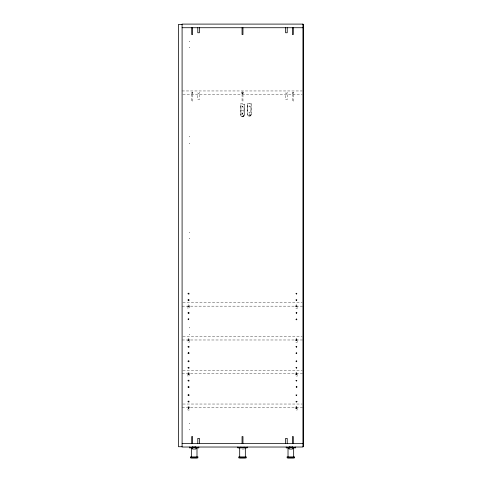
<?xml version="1.0" encoding="UTF-8"?>
<svg xmlns="http://www.w3.org/2000/svg" width="482" height="482" viewBox="0 0 482 482"><rect width="100%" height="100%" fill="white"/><g stroke="black" fill="none" stroke-linecap="round" stroke-linejoin="round"><path stroke-width="0.36" stroke-dasharray="2.41 1.81" d="M244.073 111.89L244.073 106.42M250.947 111.378L250.947 105.907M240.952 106.42L240.952 111.89M247.82 105.907L247.82 111.378M188.546 373.616C186.835 374.695 190.221 374.695 188.546 373.616C186.823 374.779 190.318 374.641 188.48 373.622M296.761 338.774L295.996 338.882L295.978 339.991M295.978 407.658L295.996 406.549L296.761 406.44M188.546 312.396C186.829 313.463 190.233 313.511 188.546 312.396C186.835 313.475 190.239 313.499 188.534 312.396M189.077 352.643C187.498 351.517 187.504 354.836 189.077 353.71M188.546 360.729C190.227 361.831 186.835 361.813 188.54 360.729C190.233 361.831 186.829 361.813 188.546 360.729M188.546 380.063C190.227 381.166 186.835 381.148 188.54 380.063C190.233 381.166 186.829 381.142 188.546 380.063M189.077 387.546C187.498 388.673 187.498 385.353 189.077 386.474M188.546 394.559C190.227 395.668 186.835 395.644 188.54 394.559C190.233 395.662 186.829 395.644 188.546 394.559M244.073 114.728C244.145 116.734 240.873 116.734 240.952 114.728L240.952 104.202L244.073 104.202L244.073 114.728A1.56 1.56 0 0 1 242.512 116.289A1.56 1.56 0 0 1 240.952 114.728M244.476 114.728C244.567 117.246 240.452 117.246 240.548 114.728L240.548 103.799L244.476 103.799L244.476 114.728A1.964 1.964 0 0 1 242.512 116.692A1.964 1.964 0 0 1 240.548 114.728M250.947 114.216C251.02 116.222 247.748 116.222 247.82 114.216L247.82 103.696L250.947 103.696L250.947 114.216A1.56 1.56 0 0 1 249.381 115.776A1.56 1.56 0 0 1 247.82 114.216M251.345 114.216C251.441 116.74 247.326 116.74 247.423 114.216L247.423 103.293L251.345 103.293L251.345 114.216A1.964 1.964 0 0 1 249.381 116.18A1.964 1.964 0 0 1 247.423 114.216M295.996 293.436C296.792 295.394 297.28 291.887 295.978 293.556C297.123 295.092 296.966 292.206 296.05 293.303M296.99 312.896C295.683 314.583 296.189 311.059 296.966 313.035C295.454 314.198 296.382 311.444 296.972 312.776M295.978 395.065C297.28 393.378 296.785 396.903 296.002 394.927C297.514 393.764 296.587 396.517 295.996 395.192M296.972 401.639C296.177 399.68 295.689 403.187 296.99 401.518C295.912 399.807 295.882 403.199 296.984 401.518M297.243 401.512C295.062 404.211 295.737 398.855 297.213 401.313M189.022 306.588C188.191 304.787 187.829 307.805 188.968 306.709M188.546 305.95C186.835 307.094 190.306 306.938 188.48 305.956M188.076 407.754L188.661 408.441L188.938 407.652L188.076 407.754L188.98 407.706L188.595 408.453L188.107 407.7L189.143 407.645L189.167 410.062L187.956 410.074L187.932 407.658L189.143 407.645L188.54 407.652M296.05 373.863L296.544 374.622L296.924 373.875L296.05 373.863L297.087 373.815L297.111 376.231L295.9 376.243L295.876 373.827L297.087 373.815M296.544 408.453C298.045 406.85 294.61 408.061 296.731 408.393C297.755 406.808 294.737 407.929 296.611 408.441M188.143 339.973L188.534 340.792L188.974 340.039L188.143 339.973L189.143 339.979L189.167 342.395L187.956 342.407L187.932 339.991L189.143 339.979L188.54 339.985M296.093 306.142C295.568 306.793 296.864 307.341 296.984 306.528C295.406 304.937 298.045 306.932 297.111 308.558L295.9 308.57L295.876 306.154L297.087 306.142M296.093 339.973C295.574 340.623 296.864 341.184 296.984 340.358C295.412 338.774 298.039 340.762 297.111 342.395L295.9 342.407L295.876 339.991L297.087 339.979M189.071 294.098L189.071 293.032M189.071 300.545L189.071 299.473M189.071 313.433L189.071 312.366M189.071 347.263L189.071 346.197M189.071 353.71L189.071 352.643M189.071 361.765L189.071 360.699M189.071 368.212L189.071 367.139M189.071 381.099L189.071 380.033M189.071 387.546L189.071 386.474M189.071 395.602L189.071 394.529M189.071 402.042L189.071 400.976M189.077 294.098C187.498 295.225 187.504 291.905 189.077 293.032M189.077 300.545C187.498 301.666 187.504 298.352 189.077 299.473M189.077 313.433C187.498 314.559 187.504 311.239 189.077 312.366M189.077 318.807C186.112 318.162 189.715 321.771 189.071 318.807M189.077 347.263C187.498 348.39 187.504 345.07 189.077 346.197M189.077 361.765C187.498 362.892 187.504 359.572 189.077 360.699M189.077 368.212C187.498 369.339 187.504 366.019 189.077 367.139M189.077 381.099C187.498 382.226 187.504 378.906 189.077 380.033M189.077 395.602C187.498 396.728 187.504 393.408 189.077 394.529M189.077 402.042C187.498 403.169 187.504 399.849 189.077 400.976M296.544 306.95C298.081 305.576 294.677 306.197 296.611 306.944M296.544 340.786C298.081 339.388 294.671 340.033 296.611 340.774M296.544 374.622C298.087 373.267 294.683 373.875 296.611 374.61M188.54 293.062C186.841 294.141 190.227 294.171 188.546 293.062C190.227 294.171 186.829 294.134 188.546 293.062M188.54 299.503C186.841 300.581 190.227 300.617 188.546 299.503C190.227 300.617 186.829 300.581 188.546 299.503M188.54 318.837C186.841 319.915 190.227 319.946 188.546 318.837C190.227 319.952 186.829 319.915 188.546 318.837M188.54 346.227C186.841 347.305 190.227 347.335 188.546 346.227C190.227 347.341 186.829 347.305 188.546 346.227M188.54 352.673C186.841 353.752 190.227 353.782 188.546 352.673C190.227 353.782 186.829 353.746 188.546 352.673M188.54 367.176C186.841 368.248 190.227 368.284 188.546 367.176C190.227 368.284 186.829 368.248 188.546 367.176M188.54 386.504C186.841 387.582 190.227 387.618 188.546 386.504C190.227 387.618 186.829 387.582 188.546 386.504M188.54 401.006C186.841 402.084 190.227 402.115 188.546 401.006C190.227 402.115 186.829 402.078 188.546 401.006M188.546 339.786C186.841 340.955 190.288 340.78 188.48 339.786M188.54 306.148L189.143 306.142L189.167 308.558L187.956 308.57L187.932 306.154L189.143 306.142L188.137 306.154M188.54 373.821L189.143 373.815L189.167 376.231L187.956 376.243L187.932 373.827L189.143 373.815L188.137 373.821M297.087 407.645L295.876 407.658L295.9 410.074L297.111 410.062L297.087 407.645L296.081 407.658M296.761 304.937L295.996 305.046L295.978 306.154M188.335 306.456L188.739 306.45M187.938 306.66L189.143 306.648M296.279 306.456L296.689 306.45M295.882 306.66L297.093 306.648M188.335 340.286L188.739 340.286M187.938 340.497L189.143 340.485M296.279 340.286L296.689 340.286M295.882 340.497L297.093 340.485M296.761 372.61L295.996 372.719L295.978 373.821M188.335 374.122L188.739 374.116M187.938 374.327L189.143 374.315M296.279 374.122L296.689 374.116M295.882 374.327L297.093 374.315M188.335 407.959L188.739 407.953M187.938 408.164L189.143 408.152M296.279 407.959L296.689 407.953M295.882 408.164L297.093 408.152M182.094 90.959L302.178 90.959M182.841 94.586L241.386 94.586M242.133 94.586L302.178 94.586M249.182 114.216L249.586 114.216M242.307 114.728L242.711 114.728M182.841 302.527L302.178 302.527M182.094 306.154L302.931 306.154M182.841 336.364L302.178 336.364M182.094 339.985L302.931 339.985M182.841 370.194L302.178 370.194M182.094 373.821L302.931 373.821M182.841 404.03L302.178 404.03M182.094 407.658L302.931 407.658M296.767 304.937L296.984 306.148M296.767 338.774L296.984 339.979M296.767 372.61L296.984 373.815M296.767 406.44L296.984 407.645M296.617 318.855C294.815 319.693 297.846 320.048 296.737 318.903C297.659 320.705 294.719 318.994 296.743 318.909M296.285 387.739C299.467 386.353 294.116 385.576 296.111 387.667M296.05 300.262C298.003 301.087 295.858 298.262 296.123 300.358C298.009 300.678 295.894 298.665 296.002 300.141M296.05 380.816C298.003 381.642 295.858 378.816 296.123 380.919C298.009 381.232 295.894 379.22 296.002 380.696M296.484 306.251L296.49 306.757M296.484 340.087L296.49 340.587M296.484 373.918L296.49 374.424M296.484 407.754L296.49 408.254M189.04 306.148C190.022 304.491 187.022 304.534 188.034 306.154M189.04 339.979C189.986 338.352 187.034 338.346 188.034 339.991M188.534 306.251L188.54 306.757M189.04 373.815C189.992 372.194 187.022 372.17 188.034 373.821M188.534 340.087L188.54 340.587M189.04 407.645C189.992 406.001 187.04 406.037 188.034 407.658M188.534 373.918L188.54 374.424M188.534 407.754L188.54 408.254M293.309 94.586L293.309 101.437L292.405 101.437L292.405 94.586M287.218 94.586L287.218 99.623L285.609 99.623L285.609 94.586M249.381 114.017L249.381 114.421M242.964 94.586L242.964 101.437L242.054 101.437L242.054 94.586M242.512 114.523L242.512 114.927M241 114.728L241 111.704A1.512 1.512 0 0 1 242.512 110.197A1.512 1.512 0 0 1 244.019 111.704M199.409 94.586L199.409 99.623L197.801 99.623L197.801 94.586M192.613 94.586L192.613 101.437L191.709 101.437L191.709 94.586M244.35 448.863A0.603 0.603 0 0 1 243.922 449.037L241.102 449.037A0.603 0.603 0 0 1 240.675 448.863M242.115 113.186C242.699 114.692 243.241 112.029 242.115 113.186M248.989 112.674C249.574 114.18 250.116 111.523 248.989 112.674M189.348 41.265L189.739 41.374L189.348 41.265M189.348 47.712L189.739 47.814L189.348 47.712M191.728 92.658C192.282 94.388 193.071 91.435 191.728 92.658M189.348 136.78L189.739 136.882L189.348 136.78M189.348 143.22L189.739 143.329L189.348 143.22M189.348 232.288L189.721 232.438L189.372 232.24M189.348 238.735L189.739 238.837L189.348 238.735M189.348 327.796L189.739 327.905L189.348 327.796M189.348 334.243L189.739 334.345L189.348 334.243M189.348 423.31L189.739 423.413L189.348 423.31M189.348 429.751L189.721 429.908L189.372 429.703M242.313 106.769L242.705 106.871L242.313 106.769M242.313 113.216L242.705 113.318L242.313 113.216M292.423 92.658C292.978 94.388 293.767 91.435 292.423 92.658M295.755 293.369C296.677 296.249 297.997 291.333 295.755 293.369M295.755 299.81C296.683 302.696 297.997 297.78 295.755 299.81M295.755 312.704C296.683 315.583 297.997 310.667 295.755 312.704M295.755 319.144C296.683 322.03 297.997 317.114 295.755 319.144M295.755 346.534C296.683 349.42 297.997 344.503 295.755 346.534M296.002 346.6C296.605 348.522 297.502 345.257 295.996 346.594C296.605 348.528 297.496 345.245 295.996 346.6M295.755 352.981C296.683 355.867 297.997 350.944 295.755 352.981M296.002 353.047C296.605 354.963 297.502 351.703 295.996 353.041C296.605 354.975 297.496 351.691 295.996 353.047M295.755 361.036C296.677 363.922 297.997 359 295.755 361.036M295.996 361.102C296.605 363.024 297.502 359.759 295.996 361.096C296.605 363.024 297.496 359.747 295.996 361.102M295.755 367.483C296.683 370.363 297.997 365.446 295.755 367.483M296.002 367.543C296.605 369.465 297.502 366.2 295.996 367.537C296.605 369.471 297.496 366.193 295.996 367.543M295.755 380.37C296.683 383.256 297.997 378.334 295.755 380.37M296.002 386.877C296.605 388.799 297.502 385.534 295.996 386.871C296.605 388.805 297.496 385.522 295.996 386.877M295.755 394.872C296.677 397.752 297.997 392.836 295.755 394.872M242.127 106.709C242.573 108.257 243.35 105.654 242.127 106.709M248.995 106.197C249.447 107.751 250.224 105.148 248.995 106.197M292.508 93.388A0.705 0.705 0 0 0 293.562 92.773A0.705 0.705 0 0 0 292.508 92.164A0.705 0.705 0 0 0 292.508 93.388M286.013 93.472A0.807 0.807 0 0 0 287.218 92.773A0.807 0.807 0 0 0 286.013 92.08A0.807 0.807 0 0 0 286.013 93.472M191.812 93.388A0.705 0.705 0 0 0 192.866 92.773A0.705 0.705 0 0 0 191.812 92.164A0.705 0.705 0 0 0 191.812 93.388M198.204 93.472A0.807 0.807 0 0 0 199.409 92.773A0.807 0.807 0 0 0 198.204 92.08A0.807 0.807 0 0 0 198.204 93.472"/><path stroke-width="0.72" d="M182.094 24.401L178.467 24.401L178.467 446.724L182.094 446.724M302.931 24.504L303.533 24.504L303.533 446.621L302.931 446.621M182.094 27.727L302.931 27.727M182.094 443.398L302.931 443.398M192.673 447.627L191.354 447.627L191.354 456.894M195.933 447.627L196.993 447.627L196.993 456.894M289.435 447.025A0.603 0.603 0 0 0 288.832 447.627L288.025 447.627L288.025 456.894M292.839 447.627L293.665 447.627L293.665 456.894M292.857 447.832L295.478 447.832L295.478 447.025M190.348 456.894L198.006 456.894M238.68 456.894L246.338 456.894M287.019 456.894L294.671 456.894M190.348 457.701L198.006 457.701M238.68 457.701L246.338 457.701M287.019 457.701L294.671 457.701M191.354 457.798L196.993 457.798M239.693 457.798L245.332 457.798M288.025 457.798L293.665 457.798M190.553 457.9L197.801 457.9M238.885 457.9L246.139 457.9M287.218 457.9L294.472 457.9M295.273 447.832L295.273 447.429L286.416 447.429L286.416 447.832M293.309 27.727L293.309 34.571L292.405 34.571L292.405 27.727M293.309 443.398L293.309 436.553L292.405 436.553L292.405 443.398M292.454 447.025L292.454 447.832L292.044 447.429M292.255 447.429L292.255 447.832M292.128 447.025L292.128 447.832M291.248 447.025L290.441 447.025M289.646 447.429L289.646 447.832L286.212 447.832L286.212 447.025M289.562 447.025L289.562 447.832M289.435 447.429L289.435 447.832M289.236 447.025L289.236 447.832M288.832 447.627L288.832 448.435A0.603 0.603 0 0 0 289.435 449.037L292.255 449.037A0.603 0.603 0 0 0 292.857 448.435L292.857 447.627A0.603 0.603 0 0 0 292.333 447.031M287.218 27.727L287.218 32.758L285.609 32.758L285.609 27.727M287.218 443.398L287.218 438.367L285.609 438.367L285.609 443.398M247.139 447.025L247.139 447.832L237.879 447.832L237.879 447.025M246.941 447.832L246.941 447.429L238.078 447.429L238.078 447.832M245.332 456.894L245.332 447.627L239.693 447.627L239.693 456.894M244.103 447.025L244.115 447.832M242.964 27.727L242.964 34.571L242.054 34.571L242.054 27.727M242.964 443.398L242.964 436.553L242.054 436.553L242.054 443.398M240.898 447.025L240.922 447.832M199.409 27.727L199.409 32.758L197.801 32.758L197.801 27.727M199.409 443.398L199.409 438.367L197.801 438.367L197.801 443.398M198.807 447.025L198.807 447.832L195.379 447.832L195.463 447.025M198.608 447.832L198.608 447.429L189.745 447.429L189.745 447.832M195.788 447.025L195.788 447.832M195.584 447.429L195.584 447.832M194.577 447.025L193.776 447.025M192.975 447.429L192.975 447.832L189.547 447.832L189.547 447.025M192.89 447.025L192.89 447.832M192.764 447.429L192.764 447.832M192.613 27.727L192.613 34.571L191.709 34.571L191.709 27.727M192.613 443.398L192.613 436.553L191.709 436.553L191.709 443.398M192.565 447.025L192.565 447.832M195.584 447.025A0.603 0.603 0 0 1 196.192 447.627L196.192 448.435A0.603 0.603 0 0 1 195.584 449.037L192.764 449.037A0.603 0.603 0 0 1 192.161 448.435L192.161 447.627A0.603 0.603 0 0 1 192.764 447.025M302.931 24.1L182.094 24.1L182.094 447.025L302.931 447.025L302.931 24.1M242.157 93.388A0.705 0.705 0 0 0 243.217 92.773A0.705 0.705 0 0 0 242.157 92.164A0.705 0.705 0 0 0 242.157 93.388"/></g></svg>
